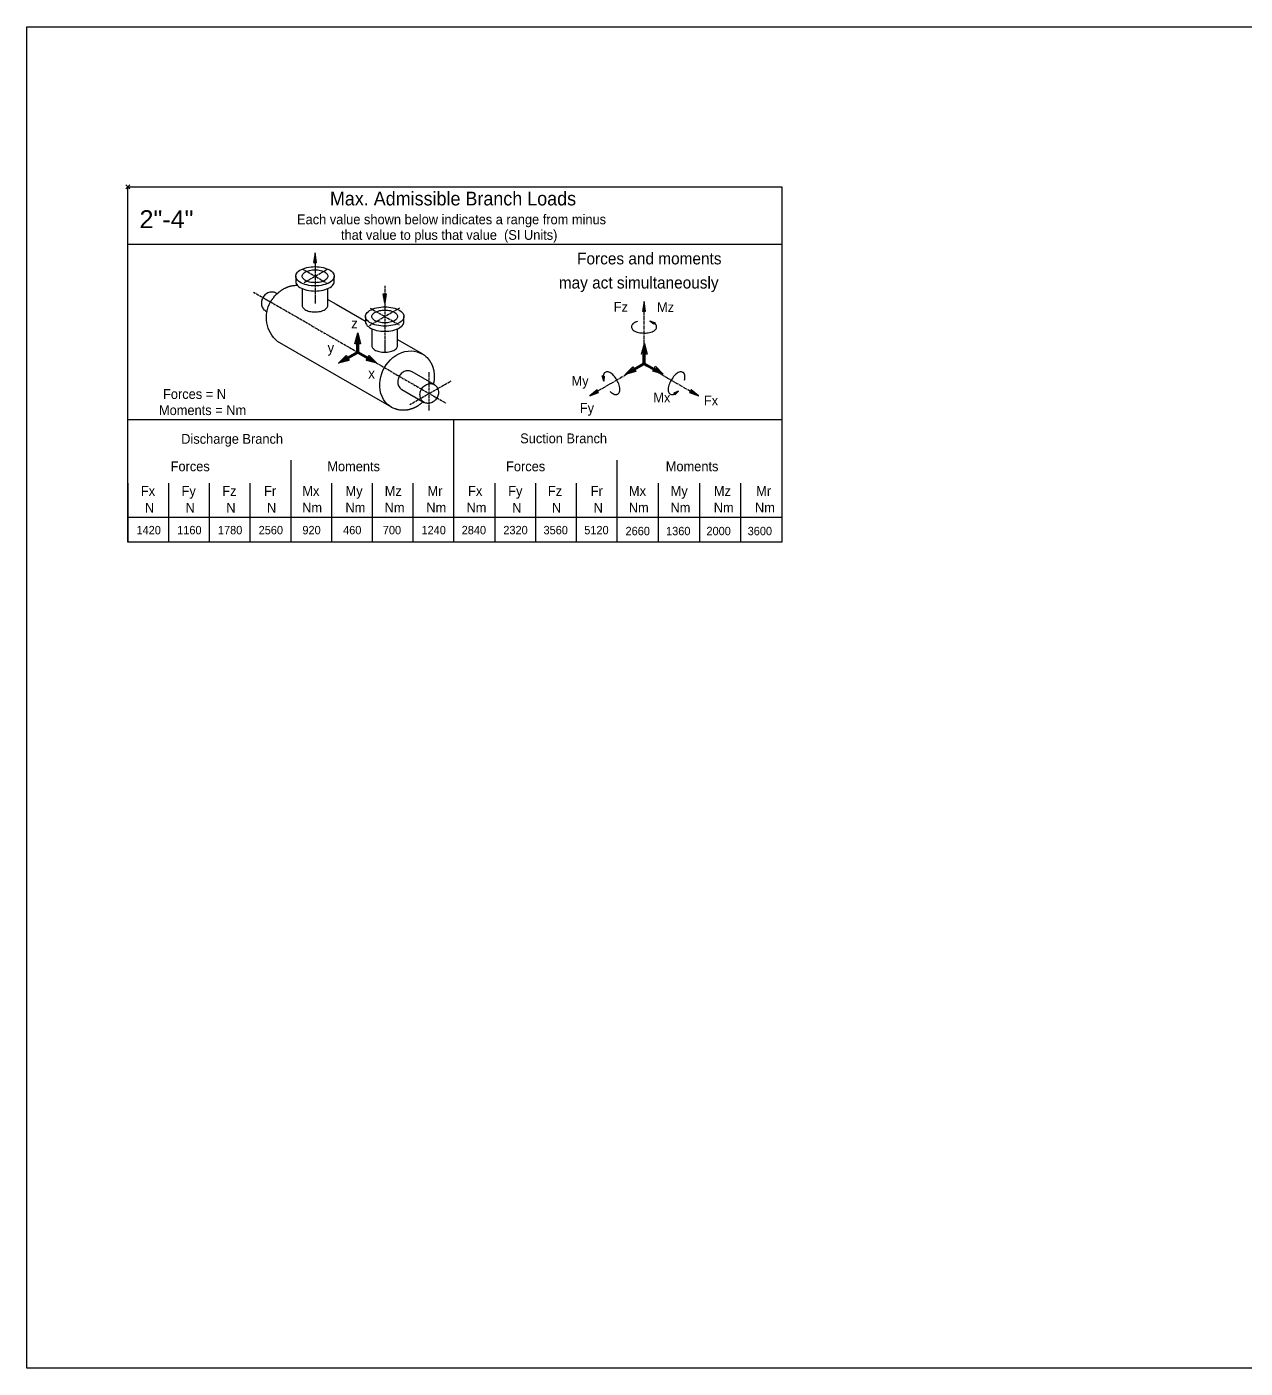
# Model space of a CAD drawing. Header units: millimetres. Extents: x 1235 to 3468, y -658 to 307.
# Drawn here: x 2406.2 to 2678.3, y 7.5 to 307.1 of the extents above; entities that cross this region are included whole.
import ezdxf
from ezdxf.enums import TextEntityAlignment as Align

# ---------------------------------------------------------------- set-up
doc = ezdxf.new("R2010")
doc.units = ezdxf.units.MM
for name, pattern in [('CENTRE', [1.125, 0.75, -0.125, 0.125, -0.125]), ('L0', [0]), ('LFUN', [0]), ('LPRM', [0]), ('SOLID_MEDIUM', [0]), ('SOLID_THICK', [0]), ('SOLID_THIN', [0])]:
    doc.linetypes.add(name, pattern=pattern)
doc.layers.get('0').update_dxf_attribs({"color": 255, "lineweight": 30})
for name, color, linetype in [('11', 3, 'Continuous'), ('24', 7, 'Continuous'), ('5', 7, 'Continuous'), ('TEXT', 7, 'Continuous')]:
    doc.layers.add(name, color=color, linetype=linetype)
doc.layers.add('AM_0', color=7, linetype='Continuous', lineweight=30)
doc.layers.add('AM_5', color=90, linetype='Continuous', lineweight=20)
doc.styles.add('PLAIN_MEDIUM', font='medtext', dxfattribs={"width": 0.975})
doc.styles.add('PLAIN_SMALL', font='medtext', dxfattribs={"width": 0.975})
doc.styles.add('Sulzer', font='arial.ttf', dxfattribs={"height": 4})

# ---------------------------------------------------------------- blocks, each defined once
blk = doc.blocks.new('MEDCLUMP_SET_1462_')
at = {"layer": 'TEXT', "color": 7, "style": 'PLAIN_SMALL', "width": 0.975333}
for s, p in [('Each value shown below indicates a range from minus', (130.51, 130.22)), ('that value to plus that value  (SI Units)', (129.63, 124.44))]:
    blk.add_text(s, height=3.6562, dxfattribs=at).set_placement(p, align=Align.MIDDLE_CENTER)
blk = doc.blocks.new('MEDPRIM_LAY24_DTM_')
at = {"layer": '24', "color": 7, "linetype": 'L0'}
for points in [[(-1.5, -1.5), (1.5, 1.5)], [(-1.5, 1.5), (1.5, -1.5)]]:
    blk.add_lwpolyline(points, dxfattribs=at)
blk = doc.blocks.new('MEDCLUMP_CRH_1611_')
at = {"layer": '5', "color": 7, "linetype": 'SOLID_THICK'}
blk.add_line((214.81, 66.23), (214.9, 66.18), dxfattribs=at)
blk = doc.blocks.new('MEDCLUMP_CRH_1618_')
at = {"layer": '5', "color": 7, "linetype": 'SOLID_THICK'}
for p, q in [((213.91, 65.13), (213.44, 65.4)), ((213.75, 65.77), (214.24, 65.48)), ((214.57, 65.83), (214.28, 66)), ((214.81, 66.23), (214.9, 66.18))]:
    blk.add_line(p, q, dxfattribs=at)
blk = doc.blocks.new('MEDCLUMP_CRH_1625_')
at = {"layer": '5', "color": 7, "linetype": 'SOLID_THICK'}
for p, q in [((186.7, 71.62), (187.17, 71.89)), ((187.33, 71.45), (186.84, 71.16)), ((186.97, 70.7), (187.27, 70.87)), ((187.2, 70.29), (187.11, 70.24))]:
    blk.add_line(p, q, dxfattribs=at)
blk = doc.blocks.new('MEDFUNV_6')
at = {"color": 0, "linetype": 'LFUN'}
for points in [[(3.5, 0.58), (0, 0), (3.5, -0.58), (3.5, 0.58)], [(3.5, 0.49), (0.58, 0), (3.5, -0.49)], [(3.5, 0.39), (1.17, 0), (3.5, -0.39)], [(3.5, 0.29), (1.75, 0), (3.5, -0.29)], [(3.5, 0.19), (2.33, 0), (3.5, -0.19)], [(3.5, 0.1), (2.92, 0), (3.5, -0.1)]]:
    blk.add_lwpolyline(points, dxfattribs=at)
blk = doc.blocks.new('MEDCLUMP_CRH_1645_')
at = {"layer": '5', "color": 7, "linetype": 'SOLID_THICK'}
for p, q in [((204.52, 92.17), (204.52, 92.28)), ((204.99, 92.16), (204.99, 91.83)), ((205.46, 91.48), (205.46, 92.05)), ((205.92, 91.94), (205.92, 91.4))]:
    blk.add_line(p, q, dxfattribs=at)
blk = doc.blocks.new('MEDFUNV_7')
at = {"color": 0, "linetype": 'LFUN'}
for points in [[(-3.5, 0.58), (0, 0), (-3.5, -0.58), (-3.5, 0.58)], [(-3.5, 0.49), (-0.58, 0), (-3.5, -0.49)], [(-3.5, 0.39), (-1.17, 0), (-3.5, -0.39)], [(-3.5, 0.29), (-1.75, 0), (-3.5, -0.29)], [(-3.5, 0.19), (-2.33, 0), (-3.5, -0.19)], [(-3.5, 0.1), (-2.92, 0), (-3.5, -0.1)]]:
    blk.add_lwpolyline(points, dxfattribs=at)
blk = doc.blocks.new('MEDFUNV_32')
at = {"color": 0, "linetype": 'LFUN'}
for points in [[(0, 0.58), (-3.5, 0), (0, -0.58), (0, 0.58)], [(0, 0.49), (-2.92, 0), (0, -0.49)], [(0, 0.39), (-2.33, 0), (0, -0.39)], [(0, 0.29), (-1.75, 0), (0, -0.29)], [(0, 0.19), (-1.17, 0), (0, -0.19)], [(0, 0.1), (-0.58, 0), (0, -0.1)]]:
    blk.add_lwpolyline(points, dxfattribs=at)
blk = doc.blocks.new('MEDCLUMP_SET_1679_')
at = {"layer": '11', "color": 172, "linetype": 'CENTRE'}
for p, q in [((74.96, 111.78), (84.05, 106.53)), ((75.64, 106.71), (84.28, 111.7)), ((56.8, 103.15), (128.37, 61.84)), ((99.91, 90.76), (111.26, 97.31)), ((100.26, 97.17), (111.05, 90.95)), ((114.99, 61.25), (130.37, 70.13)), ((122.19, 59.08), (122.19, 73.31))]:
    blk.add_line(p, q, dxfattribs=at)
at = {"layer": '11', "color": 7, "linetype": 'SOLID_THICK'}
for p, q in [((95.56, 87.94), (95.56, 83.93)), ((88.39, 76.64), (91.87, 78.65)), ((102.73, 76.64), (99.25, 78.65))]:
    blk.add_line(p, q, dxfattribs=at)
at = {"layer": '11', "color": 92, "linetype": 'SOLID_MEDIUM'}
blk.add_line((108.16, 60.27), (65.68, 84.78), dxfattribs=at)
for points in [[(72.52, 109.05), (72.56, 109.42), (72.68, 109.8), (72.89, 110.18), (73.19, 110.55), (73.58, 110.92), (74.06, 111.27), (74.62, 111.58), (75.25, 111.86), (75.94, 112.1), (76.67, 112.3), (77.43, 112.45), (78.19, 112.55), (78.95, 112.61), (79.69, 112.63), (80.43, 112.61), (81.18, 112.55), (81.95, 112.45), (82.7, 112.3), (83.43, 112.1), (84.12, 111.86), (84.76, 111.58), (85.32, 111.27), (85.8, 110.92), (86.19, 110.55), (86.49, 110.18), (86.7, 109.8), (86.82, 109.42), (86.85, 109.05), (86.82, 108.68), (86.7, 108.3), (86.49, 107.92), (86.19, 107.54), (85.8, 107.18), (85.32, 106.83), (84.76, 106.51), (84.12, 106.23), (83.43, 105.99), (82.7, 105.8), (81.95, 105.65), (81.18, 105.54), (80.43, 105.48), (79.69, 105.46), (78.95, 105.48), (78.19, 105.54), (77.43, 105.65), (76.67, 105.8), (75.94, 106), (75.25, 106.24), (74.62, 106.52), (74.06, 106.84), (73.58, 107.19), (73.19, 107.56), (72.89, 107.94), (72.68, 108.32), (72.56, 108.71), (72.52, 109.08)], [(74.91, 109.05), (74.94, 109.29), (75.02, 109.55), (75.15, 109.8), (75.35, 110.05), (75.61, 110.3), (75.93, 110.53), (76.31, 110.74), (76.73, 110.92), (77.19, 111.08), (77.68, 111.22), (78.18, 111.32), (78.69, 111.38), (79.2, 111.42), (79.69, 111.44), (80.18, 111.42), (80.68, 111.38), (81.19, 111.32), (81.7, 111.22), (82.18, 111.08), (82.64, 110.92), (83.07, 110.74), (83.44, 110.53), (83.76, 110.3), (84.02, 110.05), (84.22, 109.8), (84.36, 109.55), (84.44, 109.29), (84.47, 109.05), (84.44, 108.8), (84.36, 108.55), (84.22, 108.3), (84.02, 108.04), (83.76, 107.8), (83.44, 107.57), (83.07, 107.36), (82.64, 107.17), (82.18, 107.01), (81.7, 106.88), (81.19, 106.78), (80.68, 106.71), (80.18, 106.67), (79.69, 106.66), (79.2, 106.67), (78.69, 106.71), (78.18, 106.78), (77.68, 106.88), (77.19, 107.01), (76.73, 107.18), (76.31, 107.36), (75.93, 107.58), (75.61, 107.81), (75.35, 108.05), (75.15, 108.31), (75.01, 108.57), (74.94, 108.82), (74.91, 109.07)], [(72.52, 109.05), (72.52, 107.14), (72.56, 106.77), (72.68, 106.39), (72.89, 106.01), (73.18, 105.63), (73.58, 105.26), (74.06, 104.92), (74.62, 104.6), (75.25, 104.32), (75.94, 104.08), (76.67, 103.89), (77.43, 103.74), (78.19, 103.63), (78.95, 103.57), (79.69, 103.55), (80.42, 103.57), (81.18, 103.63), (81.95, 103.74), (82.7, 103.89), (83.43, 104.08), (84.12, 104.32), (84.75, 104.6), (85.32, 104.92), (85.8, 105.26), (86.19, 105.63), (86.49, 106.01), (86.7, 106.39), (86.82, 106.77), (86.85, 107.14), (86.85, 109.05)], [(65.53, 102.53), (65.06, 102.79), (64.76, 102.95), (64.42, 103.07), (64.06, 103.15), (63.68, 103.18), (63.28, 103.17), (62.88, 103.11), (62.47, 103), (62.08, 102.84), (61.7, 102.63), (61.35, 102.38), (61.03, 102.1), (60.74, 101.8), (60.49, 101.48), (60.28, 101.15), (60.1, 100.8), (59.94, 100.42), (59.82, 100.02), (59.74, 99.6), (59.7, 99.17), (59.71, 98.74), (59.77, 98.32), (59.87, 97.91), (60.01, 97.53), (60.2, 97.18), (60.42, 96.87), (60.67, 96.6), (60.94, 96.37), (61.23, 96.18), (61.82, 95.84)], [(74.91, 104.47), (74.91, 98.1), (74.93, 97.86), (75.01, 97.61), (75.14, 97.36), (75.34, 97.11), (75.59, 96.87), (75.91, 96.65), (76.28, 96.44), (76.7, 96.26), (77.16, 96.1), (77.64, 95.97), (78.14, 95.87), (78.65, 95.8), (79.15, 95.76), (79.65, 95.75), (80.14, 95.76), (80.64, 95.8), (81.15, 95.87), (81.66, 95.97), (82.15, 96.1), (82.61, 96.26), (83.04, 96.45), (83.42, 96.66), (83.74, 96.89), (84, 97.13), (84.21, 97.38), (84.35, 97.64), (84.44, 97.89), (84.47, 98.14), (84.47, 104.47)], [(84.47, 100.42), (87.49, 98.68), (96.4, 93.53), (98.47, 92.34)], [(98.47, 94.07), (98.51, 94.44), (98.63, 94.82), (98.84, 95.2), (99.14, 95.58), (99.53, 95.94), (100.01, 96.29), (100.57, 96.6), (101.2, 96.89), (101.89, 97.13), (102.62, 97.32), (103.38, 97.47), (104.14, 97.58), (104.9, 97.63), (105.64, 97.65), (106.38, 97.63), (107.13, 97.58), (107.9, 97.47), (108.65, 97.32), (109.38, 97.13), (110.07, 96.89), (110.71, 96.6), (111.27, 96.29), (111.75, 95.94), (112.14, 95.58), (112.44, 95.2), (112.65, 94.82), (112.77, 94.44), (112.8, 94.07), (112.77, 93.7), (112.65, 93.32), (112.44, 92.94), (112.14, 92.56), (111.75, 92.2), (111.27, 91.85), (110.71, 91.54), (110.07, 91.26), (109.38, 91.02), (108.65, 90.82), (107.9, 90.67), (107.13, 90.57), (106.38, 90.51), (105.64, 90.49), (104.9, 90.51), (104.14, 90.57), (103.38, 90.67), (102.62, 90.82), (101.89, 91.02), (101.2, 91.26), (100.57, 91.55), (100.01, 91.86), (99.53, 92.21), (99.14, 92.58), (98.84, 92.96), (98.63, 93.35), (98.51, 93.73), (98.47, 94.1)], [(100.86, 94.07), (100.89, 94.32), (100.97, 94.57), (101.1, 94.82), (101.3, 95.08), (101.56, 95.32), (101.88, 95.55), (102.26, 95.76), (102.68, 95.95), (103.14, 96.11), (103.63, 96.24), (104.13, 96.34), (104.64, 96.41), (105.15, 96.45), (105.64, 96.46), (106.13, 96.45), (106.63, 96.41), (107.14, 96.34), (107.65, 96.24), (108.13, 96.11), (108.59, 95.95), (109.02, 95.76), (109.39, 95.55), (109.71, 95.32), (109.97, 95.08), (110.17, 94.82), (110.31, 94.57), (110.39, 94.32), (110.42, 94.07), (110.39, 93.82), (110.31, 93.57), (110.17, 93.32), (109.97, 93.07), (109.71, 92.82), (109.39, 92.59), (109.02, 92.38), (108.59, 92.19), (108.13, 92.03), (107.65, 91.9), (107.14, 91.8), (106.63, 91.73), (106.13, 91.69), (105.64, 91.68), (105.15, 91.69), (104.64, 91.73), (104.13, 91.8), (103.63, 91.91), (103.14, 92.04), (102.68, 92.2), (102.26, 92.39), (101.88, 92.6), (101.56, 92.83), (101.3, 93.08), (101.1, 93.33), (100.96, 93.59), (100.89, 93.84), (100.86, 94.09)], [(98.47, 94.07), (98.47, 92.16), (98.51, 91.79), (98.63, 91.41), (98.84, 91.03), (99.13, 90.65), (99.53, 90.29), (100.01, 89.94), (100.57, 89.63), (101.2, 89.34), (101.89, 89.1), (102.62, 88.91), (103.38, 88.76), (104.14, 88.66), (104.9, 88.6), (105.64, 88.58), (106.37, 88.6), (107.13, 88.66), (107.9, 88.76), (108.65, 88.91), (109.38, 89.1), (110.07, 89.34), (110.7, 89.63), (111.27, 89.94), (111.75, 90.29), (112.14, 90.65), (112.44, 91.03), (112.65, 91.41), (112.77, 91.79), (112.8, 92.16), (112.8, 94.07)], [(110.42, 94.07), (110.39, 93.82), (110.31, 93.57), (110.17, 93.32), (109.97, 93.07), (109.71, 92.82), (109.39, 92.59), (109.02, 92.38), (108.59, 92.19), (108.13, 92.03), (107.65, 91.9), (107.14, 91.8), (106.63, 91.73), (106.13, 91.69), (105.64, 91.68), (105.15, 91.69), (104.64, 91.73), (104.13, 91.8), (103.63, 91.9), (103.14, 92.03), (102.68, 92.19), (102.26, 92.38), (101.88, 92.59), (101.56, 92.82), (101.3, 93.07), (101.1, 93.32), (100.96, 93.57), (100.89, 93.82), (100.86, 94.07)], [(100.86, 89.49), (100.86, 83.13), (100.88, 82.88), (100.96, 82.64), (101.09, 82.38), (101.29, 82.14), (101.54, 81.9), (101.86, 81.67), (102.23, 81.46), (102.65, 81.28), (103.11, 81.12), (103.59, 80.99), (104.09, 80.89), (104.6, 80.83), (105.11, 80.79), (105.6, 80.77), (106.09, 80.79), (106.59, 80.83), (107.1, 80.9), (107.61, 81), (108.1, 81.13), (108.56, 81.29), (108.99, 81.47), (109.37, 81.68), (109.69, 81.91), (109.96, 82.16), (110.16, 82.41), (110.3, 82.66), (110.39, 82.91), (110.42, 83.16), (110.42, 89.49)], [(110.39, 85.46), (119.65, 80.11)], [(108.2, 60.24), (107.36, 60.79), (106.57, 61.47), (105.84, 62.28), (105.19, 63.21), (104.65, 64.24), (104.22, 65.38), (103.93, 66.59), (103.77, 67.84), (103.76, 69.12), (103.89, 70.4), (104.14, 71.65), (104.51, 72.85), (104.97, 73.98), (105.52, 75.03), (106.15, 76.02), (106.89, 76.99), (107.74, 77.9), (108.69, 78.75), (109.72, 79.5), (110.83, 80.13), (111.98, 80.62), (113.16, 80.98), (114.34, 81.18), (115.5, 81.23), (116.6, 81.13), (117.65, 80.9), (118.61, 80.56), (119.49, 80.11)], [(124.08, 68.73), (115.84, 73.48), (115.53, 73.64), (115.2, 73.76), (114.84, 73.84), (114.45, 73.87), (114.06, 73.86), (113.65, 73.8), (113.25, 73.69), (112.85, 73.53), (112.48, 73.32), (112.13, 73.07), (111.8, 72.79), (111.52, 72.49), (111.27, 72.17), (111.06, 71.84), (110.87, 71.49), (110.72, 71.11), (110.6, 70.71), (110.52, 70.29), (110.48, 69.86), (110.49, 69.43), (110.54, 69.01), (110.64, 68.6), (110.79, 68.22), (110.98, 67.87), (111.2, 67.56), (111.45, 67.29), (111.72, 67.06), (112, 66.87), (120.25, 62.11)], [(120.28, 62.09), (119.99, 62.28), (119.72, 62.51), (119.47, 62.78), (119.25, 63.1), (119.07, 63.44), (118.92, 63.83), (118.82, 64.23), (118.76, 64.65), (118.75, 65.08), (118.79, 65.51), (118.87, 65.93), (118.99, 66.33), (119.15, 66.71), (119.33, 67.06), (119.54, 67.39), (119.79, 67.71), (120.08, 68.01), (120.4, 68.29), (120.75, 68.54), (121.12, 68.75), (121.51, 68.91), (121.91, 69.03), (122.32, 69.09), (122.71, 69.11), (123.09, 69.07), (123.45, 68.99), (123.78, 68.88), (124.08, 68.72), (124.37, 68.54), (124.64, 68.3), (124.89, 68.03), (125.12, 67.72), (125.31, 67.37), (125.46, 66.98), (125.56, 66.58), (125.62, 66.15), (125.63, 65.72), (125.59, 65.3), (125.51, 64.88), (125.39, 64.48), (125.24, 64.1), (125.05, 63.75), (124.84, 63.42), (124.59, 63.1), (124.31, 62.79), (123.98, 62.51), (123.63, 62.27), (123.25, 62.06), (122.86, 61.9), (122.45, 61.79), (122.04, 61.73), (121.64, 61.71), (121.26, 61.75), (120.9, 61.83), (120.56, 61.96), (120.25, 62.11)], [(120.28, 62.09), (119.99, 62.28), (119.72, 62.51), (119.47, 62.78), (119.25, 63.1), (119.07, 63.45), (118.92, 63.83), (118.82, 64.23), (118.76, 64.65), (118.75, 65.08), (118.79, 65.51), (118.87, 65.93), (119, 66.33), (119.15, 66.71), (119.33, 67.06), (119.54, 67.39), (119.79, 67.71), (120.08, 68.02), (120.4, 68.3), (120.75, 68.54), (121.13, 68.75), (121.52, 68.91), (121.93, 69.02), (122.33, 69.09), (122.73, 69.1), (123.11, 69.06), (123.47, 68.98), (123.81, 68.86), (124.12, 68.71)]]:
    blk.add_lwpolyline(points, dxfattribs=at)
at = {"layer": '11', "color": 172, "linetype": 'CENTRE', "flags": 128}
for points in [[(79.69, 113.78), (79.69, 114.22), (79.69, 98.89)], [(105.64, 105.53), (105.64, 99.03), (105.64, 81.04)]]:
    blk.add_lwpolyline(points, dxfattribs=at)
at = {"layer": '11', "color": 92, "linetype": 'SOLID_MEDIUM'}
for points in [[(65.68, 84.78, -0.355144), (63.14, 99.49), (63.21, 99.62), (63.29, 99.75), (63.37, 99.88), (63.45, 100.01), (63.53, 100.14), (63.62, 100.28), (63.71, 100.41), (63.8, 100.54), (63.9, 100.67), (63.99, 100.8), (64.09, 100.93), (64.19, 101.06), (64.3, 101.19), (64.4, 101.32, -0.040953), (65.92, 102.89), (66.04, 102.99), (66.16, 103.09), (66.29, 103.19), (66.41, 103.29), (66.54, 103.39), (66.67, 103.49), (66.8, 103.59), (66.93, 103.68), (67.07, 103.77), (67.2, 103.87), (67.34, 103.96), (67.48, 104.04), (67.62, 104.13), (67.76, 104.22), (67.92, 104.31), (68.07, 104.39), (68.23, 104.48), (68.39, 104.56), (68.55, 104.64), (68.72, 104.72), (68.88, 104.79), (69.05, 104.87), (69.22, 104.94), (69.39, 105.01), (69.57, 105.07), (69.74, 105.13), (69.92, 105.19), (70.09, 105.25), (70.25, 105.3), (70.41, 105.34), (70.57, 105.39), (70.72, 105.43), (70.89, 105.46), (71.05, 105.5), (71.21, 105.53), (71.37, 105.56), (71.54, 105.59), (71.7, 105.61), (71.87, 105.63), (72.03, 105.65), (72.2, 105.66), (72.37, 105.67), (72.43, 105.68), (72.49, 105.68), (72.56, 105.68), (72.62, 105.69), (72.68, 105.69), (72.75, 105.69), (72.81, 105.69), (72.88, 105.69), (72.94, 105.69), (73.01, 105.69), (73.07, 105.69), (73.14, 105.69), (73.21, 105.69), (73.27, 105.68)], [(119.65, 80.11, -0.0523), (121.06, 79.08, -0.027029), (121.71, 78.42), (121.8, 78.31), (121.89, 78.21), (121.97, 78.1), (122.06, 78), (122.14, 77.89), (122.22, 77.78), (122.3, 77.67), (122.38, 77.56), (122.45, 77.44), (122.53, 77.33), (122.6, 77.22), (122.67, 77.1), (122.74, 76.98), (122.81, 76.86), (122.85, 76.79), (122.89, 76.72), (122.92, 76.65), (122.96, 76.58), (123, 76.51), (123.03, 76.43), (123.07, 76.36), (123.1, 76.29), (123.14, 76.22), (123.17, 76.15), (123.2, 76.07), (123.23, 76), (123.26, 75.93), (123.29, 75.86), (123.32, 75.8), (123.34, 75.74), (123.37, 75.68), (123.39, 75.62), (123.41, 75.56), (123.43, 75.5), (123.45, 75.44), (123.48, 75.38), (123.5, 75.32), (123.52, 75.26), (123.54, 75.2), (123.56, 75.15), (123.57, 75.09), (123.59, 75.03), (123.63, 74.92), (123.66, 74.81), (123.69, 74.7), (123.72, 74.6), (123.75, 74.49), (123.77, 74.38), (123.8, 74.27), (123.82, 74.16), (123.85, 74.05), (123.87, 73.95), (123.89, 73.84), (123.91, 73.73), (123.93, 73.62), (123.94, 73.51), (123.97, 73.33), (123.99, 73.14), (124.02, 72.95), (124.03, 72.76), (124.05, 72.57), (124.06, 72.38), (124.07, 72.2), (124.07, 72.01), (124.08, 71.82), (124.08, 71.63), (124.07, 71.44), (124.07, 71.25), (124.06, 71.06), (124.04, 70.87, -0.025164), (123.88, 69.62), (123.87, 69.57), (123.86, 69.52), (123.85, 69.46), (123.84, 69.41), (123.83, 69.36), (123.82, 69.31), (123.81, 69.25), (123.8, 69.2), (123.79, 69.15), (123.78, 69.1), (123.77, 69.05), (123.76, 68.99), (123.74, 68.94), (123.73, 68.89)], [(119.94, 62.32, -0.018867), (119.24, 61.7, -0.024495), (118.25, 60.97), (118.17, 60.91), (118.09, 60.86), (118.02, 60.81), (117.94, 60.77), (117.86, 60.72), (117.78, 60.67), (117.7, 60.62), (117.62, 60.57), (117.54, 60.53), (117.45, 60.48), (117.37, 60.43), (117.29, 60.39), (117.2, 60.34), (117.12, 60.3), (117.04, 60.26), (116.96, 60.22), (116.88, 60.18), (116.8, 60.14), (116.72, 60.11), (116.64, 60.07), (116.56, 60.03), (116.48, 60), (116.4, 59.96), (116.32, 59.93), (116.24, 59.89), (116.15, 59.86), (116.07, 59.83), (115.98, 59.79), (115.93, 59.77), (115.88, 59.75), (115.83, 59.74), (115.78, 59.72), (115.72, 59.7), (115.67, 59.68), (115.62, 59.66), (115.56, 59.64), (115.51, 59.63), (115.45, 59.61), (115.4, 59.59), (115.34, 59.57), (115.29, 59.56), (115.23, 59.54), (115.16, 59.52), (115.09, 59.5), (115.01, 59.48), (114.94, 59.46), (114.86, 59.44), (114.79, 59.42), (114.71, 59.4), (114.64, 59.38), (114.56, 59.37), (114.49, 59.35), (114.41, 59.33), (114.33, 59.32), (114.26, 59.3), (114.18, 59.29), (114.06, 59.27), (113.95, 59.25), (113.83, 59.23), (113.71, 59.22), (113.6, 59.2), (113.48, 59.19), (113.36, 59.18), (113.24, 59.17), (113.12, 59.16), (113, 59.15), (112.88, 59.15), (112.76, 59.14), (112.64, 59.14), (112.52, 59.14, -0.049025), (110.89, 59.29), (110.81, 59.31), (110.72, 59.33), (110.63, 59.35), (110.53, 59.37), (110.44, 59.4), (110.34, 59.42), (110.24, 59.45), (110.14, 59.48), (110.03, 59.51), (109.92, 59.55), (109.81, 59.58), (109.7, 59.62), (109.59, 59.66), (109.47, 59.7, -0.028526), (108.2, 60.24)]]:
    blk.add_lwpolyline(points, format="xyb", dxfattribs=at)
at = {"layer": '11', "color": 7, "linetype": 'SOLID_THICK'}
for points in [[(95.56, 87.94), (96.64, 83.93), (94.48, 83.93)], [(95.56, 86.39), (96.11, 84.33), (95.01, 84.33)], [(95.56, 84.84), (95.59, 84.73), (95.53, 84.73)], [(88.39, 76.64), (91.33, 79.58), (92.41, 77.72)], [(89.74, 77.42), (91.25, 78.92), (91.8, 77.97)], [(91.08, 78.19), (91.16, 78.27), (91.19, 78.22)], [(102.73, 76.64), (98.71, 77.72), (99.79, 79.58)], [(101.38, 77.42), (99.32, 77.97), (99.87, 78.92)], [(100.04, 78.19), (99.93, 78.22), (99.96, 78.27)]]:
    blk.add_lwpolyline(points, close=True, dxfattribs=at)
blk.add_lwpolyline([(91.73, 78.9), (95.27, 80.94), (95.27, 83.93, -0.414214), (95.56, 84.22, -0.414214), (95.85, 83.93), (95.85, 80.94), (99.39, 78.9)], format="xyb", dxfattribs=at)
for points in [[(91.87, 78.65), (95.56, 80.78), (95.56, 83.93), (95.56, 80.78), (99.25, 78.65)], [(92.01, 78.4), (95.56, 80.45), (99.11, 78.4)]]:
    blk.add_lwpolyline(points, dxfattribs=at)
at = {"layer": '11', "color": 172, "linetype": 'CENTRE', "rotation": 270}
for name, p in [('MEDFUNV_32', (79.69, 114.22)), ('MEDFUNV_7', (105.64, 99.03))]:
    blk.add_blockref(name, p, dxfattribs=at)
at = {"layer": 'TEXT', "color": 7, "style": 'PLAIN_SMALL', "width": 0.975333}
for s, p in [('z', (94.36, 91.49)), ('x', (100.74, 72.84))]:
    blk.add_text(s, height=3.74, dxfattribs=at).set_placement(p, align=Align.MIDDLE_CENTER)
blk.add_text('y', height=3.74, dxfattribs=at).set_placement((85.57, 79.49), align=Align.BOTTOM_CENTER)

msp = doc.modelspace()

# ---------------------------------------------------------------- linework, layer by layer
at = {"layer": '11', "color": 92, "linetype": 'SOLID_MEDIUM'}
for p, q in [((2428.719, 258.593), (2574.789, 258.593)), ((2574.789, 219.326), (2428.719, 219.326)), ((2501.47, 219.326), (2501.47, 191.983)), ((2465.094, 210.366), (2465.094, 191.983)), ((2537.961, 210.366), (2537.961, 191.983)), ((2428.719, 205.16), (2428.719, 191.983)), ((2437.813, 205.16), (2437.813, 191.983)), ((2446.906, 205.16), (2446.906, 191.983)), ((2456, 205.16), (2456, 191.983)), ((2456, 205.16), (2456, 191.983)), ((2465.094, 205.16), (2465.094, 191.983)), ((2474.188, 205.16), (2474.188, 191.983)), ((2483.282, 205.16), (2483.282, 191.983)), ((2483.282, 205.16), (2483.282, 191.983)), ((2492.376, 205.16), (2492.376, 191.983)), ((2510.677, 205.16), (2510.677, 191.983)), ((2510.677, 205.16), (2510.677, 191.983)), ((2519.772, 205.16), (2519.772, 191.983)), ((2528.866, 205.16), (2528.866, 191.983)), ((2537.961, 205.16), (2537.961, 191.983)), ((2547.168, 205.16), (2547.168, 191.983)), ((2556.375, 205.16), (2556.375, 191.983)), ((2565.582, 205.16), (2565.582, 191.983)), ((2428.719, 197.59), (2574.789, 197.59))]:
    msp.add_line(p, q, dxfattribs=at)
at = {"layer": '11', "color": 172, "linetype": 'CENTRE'}
for q in [(2544.025, 245.74), (2531.885, 224.713), (2556.165, 224.713)]:
    msp.add_line((2544.025, 231.722), q, dxfattribs=at)
at = {"layer": '11', "color": 7, "linetype": 'SOLID_THICK'}
for p, q in [((2544.11, 236.389), (2544.11, 234.034)), ((2548.322, 229.578), (2546.283, 230.756)), ((2539.82, 229.488), (2541.859, 230.665))]:
    msp.add_line(p, q, dxfattribs=at)
at = {"layer": '11', "color": 92, "linetype": 'SOLID_MEDIUM'}
msp.add_lwpolyline([(2428.719, 191.983), (2428.719, 271.397), (2574.789, 271.397), (2574.789, 191.983)], close=True, dxfattribs=at)
at = {"layer": '11', "color": 172, "linetype": 'SOLID_THIN'}
for points in [[(2542.577, 241.333, 0.0459126), (2542.109, 241.156), (2542.067, 241.135), (2542.026, 241.114), (2541.985, 241.092), (2541.945, 241.069), (2541.905, 241.046), (2541.866, 241.023), (2541.828, 240.998), (2541.79, 240.973), (2541.752, 240.948), (2541.716, 240.922), (2541.679, 240.896), (2541.644, 240.869), (2541.609, 240.841), (2541.574, 240.813), (2541.556, 240.798), (2541.538, 240.782), (2541.52, 240.765), (2541.503, 240.747), (2541.485, 240.729), (2541.468, 240.709), (2541.451, 240.69), (2541.434, 240.669), (2541.417, 240.648), (2541.401, 240.626), (2541.385, 240.603), (2541.369, 240.58), (2541.353, 240.556), (2541.337, 240.532, 0.0685604), (2541.252, 240.338, 0.0701963), (2541.223, 240.133), (2541.235, 239.975), (2541.279, 239.818), (2541.355, 239.664), (2541.466, 239.516), (2541.61, 239.375), (2541.787, 239.244), (2541.995, 239.126), (2542.232, 239.021), (2542.493, 238.932), (2542.775, 238.859), (2543.073, 238.802), (2543.382, 238.762), (2543.698, 238.739), (2544.015, 238.731), (2544.336, 238.737), (2544.656, 238.759), (2544.969, 238.798), (2545.271, 238.854), (2545.558, 238.926), (2545.823, 239.016), (2546.062, 239.121), (2546.273, 239.24), (2546.451, 239.371), (2546.595, 239.513), (2546.704, 239.663), (2546.779, 239.817), (2546.82, 239.975), (2546.829, 240.133, 0.0877301), (2546.764, 240.432), (2546.754, 240.456), (2546.743, 240.479), (2546.731, 240.503), (2546.718, 240.526), (2546.705, 240.549), (2546.691, 240.572), (2546.675, 240.594), (2546.659, 240.617), (2546.643, 240.639), (2546.625, 240.66), (2546.607, 240.682), (2546.588, 240.702), (2546.569, 240.723), (2546.549, 240.743), (2546.524, 240.767), (2546.499, 240.79), (2546.474, 240.813), (2546.449, 240.835), (2546.423, 240.856), (2546.398, 240.877), (2546.373, 240.897), (2546.348, 240.917), (2546.322, 240.936), (2546.297, 240.954), (2546.271, 240.971), (2546.246, 240.988), (2546.22, 241.005), (2546.195, 241.02), (2546.176, 241.031), (2546.158, 241.042), (2546.14, 241.053), (2546.122, 241.063), (2546.105, 241.073), (2546.087, 241.082), (2546.07, 241.091), (2546.054, 241.1), (2546.037, 241.109), (2546.021, 241.117), (2546.004, 241.126), (2545.989, 241.133), (2545.973, 241.141), (2545.957, 241.148, 0.0272301), (2545.582, 241.298, 0.019638), (2545.303, 241.38)], [(2536.426, 225.662, 0.045839), (2536.813, 225.345), (2536.852, 225.319), (2536.891, 225.294), (2536.93, 225.27), (2536.97, 225.247), (2537.009, 225.224), (2537.05, 225.202), (2537.09, 225.181), (2537.13, 225.16), (2537.171, 225.14), (2537.212, 225.121), (2537.253, 225.103), (2537.294, 225.086), (2537.335, 225.069), (2537.377, 225.054), (2537.399, 225.046), (2537.422, 225.038), (2537.446, 225.031), (2537.47, 225.025), (2537.495, 225.02), (2537.52, 225.014), (2537.546, 225.01), (2537.572, 225.006), (2537.599, 225.003), (2537.626, 225), (2537.654, 224.998), (2537.682, 224.997), (2537.71, 224.996), (2537.739, 224.995, 0.0822143), (2537.95, 225.012, 0.0672001), (2538.143, 225.088), (2538.273, 225.178), (2538.387, 225.295), (2538.482, 225.438), (2538.555, 225.608), (2538.605, 225.803), (2538.63, 226.022), (2538.628, 226.261), (2538.6, 226.519), (2538.547, 226.79), (2538.469, 227.071), (2538.369, 227.357), (2538.249, 227.645), (2538.112, 227.93), (2537.96, 228.209), (2537.794, 228.483), (2537.615, 228.749), (2537.425, 229.001), (2537.225, 229.235), (2537.019, 229.447), (2536.809, 229.632), (2536.599, 229.787), (2536.39, 229.909), (2536.187, 229.998), (2535.992, 230.052), (2535.808, 230.072), (2535.637, 230.059), (2535.48, 230.015), (2535.339, 229.944, 0.0878389), (2535.112, 229.738), (2535.097, 229.718), (2535.082, 229.696), (2535.068, 229.674), (2535.054, 229.652), (2535.041, 229.629), (2535.028, 229.605), (2535.016, 229.581), (2535.005, 229.556), (2534.994, 229.53), (2534.984, 229.504), (2534.975, 229.478), (2534.966, 229.451), (2534.958, 229.424), (2534.95, 229.397), (2534.942, 229.363), (2534.935, 229.33), (2534.928, 229.297), (2534.921, 229.264), (2534.915, 229.231), (2534.91, 229.199), (2534.906, 229.167), (2534.902, 229.135), (2534.898, 229.104), (2534.896, 229.073), (2534.893, 229.042), (2534.892, 229.012), (2534.891, 228.981), (2534.891, 228.952), (2534.89, 228.93), (2534.889, 228.909), (2534.888, 228.888), (2534.888, 228.867), (2534.887, 228.847), (2534.887, 228.828), (2534.886, 228.808), (2534.886, 228.789), (2534.885, 228.77), (2534.885, 228.752), (2534.885, 228.734), (2534.885, 228.716), (2534.885, 228.699), (2534.885, 228.682), (2534.889, 228.653), (2534.893, 228.624), (2534.897, 228.596), (2534.902, 228.567), (2534.907, 228.538), (2534.911, 228.509), (2534.916, 228.481), (2534.921, 228.452), (2534.926, 228.424), (2534.931, 228.395), (2534.937, 228.367), (2534.942, 228.338), (2534.947, 228.31), (2534.953, 228.281, 0.0197529), (2535.021, 227.999)], [(2553.073, 228.17), (2553.081, 228.205), (2553.089, 228.24), (2553.097, 228.275), (2553.104, 228.31), (2553.11, 228.345), (2553.115, 228.38), (2553.12, 228.416), (2553.124, 228.451), (2553.128, 228.486), (2553.131, 228.522), (2553.133, 228.558), (2553.135, 228.593), (2553.135, 228.629), (2553.136, 228.664), (2553.141, 228.711), (2553.145, 228.757), (2553.149, 228.803), (2553.151, 228.849), (2553.153, 228.895), (2553.153, 228.941), (2553.153, 228.986), (2553.152, 229.031), (2553.149, 229.076), (2553.146, 229.121), (2553.142, 229.166), (2553.137, 229.21), (2553.131, 229.254), (2553.124, 229.298), (2553.12, 229.321), (2553.115, 229.345), (2553.109, 229.369), (2553.102, 229.393), (2553.095, 229.418), (2553.087, 229.442), (2553.078, 229.467), (2553.069, 229.492), (2553.059, 229.517), (2553.048, 229.542), (2553.037, 229.568), (2553.025, 229.593), (2553.012, 229.619), (2552.998, 229.644, 0.0679756), (2552.874, 229.815, 0.0669494), (2552.711, 229.944), (2552.568, 230.012), (2552.41, 230.052), (2552.239, 230.063), (2552.055, 230.042), (2551.861, 229.987), (2551.659, 229.899), (2551.452, 229.778), (2551.243, 229.625), (2551.035, 229.444), (2550.831, 229.236), (2550.633, 229.006), (2550.444, 228.758), (2550.266, 228.496), (2550.1, 228.225), (2549.945, 227.944), (2549.804, 227.657), (2549.681, 227.366), (2549.578, 227.076), (2549.498, 226.792), (2549.443, 226.518), (2549.414, 226.258), (2549.412, 226.016), (2549.437, 225.796), (2549.488, 225.6), (2549.562, 225.431), (2549.659, 225.289), (2549.775, 225.175), (2549.907, 225.088, 0.0875956), (2550.199, 224.995), (2550.225, 224.992), (2550.251, 224.989), (2550.277, 224.988), (2550.303, 224.987), (2550.33, 224.987), (2550.357, 224.988), (2550.384, 224.99), (2550.411, 224.993), (2550.439, 224.996), (2550.466, 225), (2550.493, 225.005), (2550.521, 225.011), (2550.548, 225.018), (2550.576, 225.025), (2550.609, 225.035), (2550.642, 225.045), (2550.674, 225.055), (2550.705, 225.066), (2550.737, 225.077), (2550.767, 225.089), (2550.797, 225.101), (2550.827, 225.113), (2550.856, 225.125), (2550.884, 225.138), (2550.912, 225.151), (2550.94, 225.165), (2550.967, 225.179), (2550.993, 225.193), (2551.012, 225.204), (2551.03, 225.214), (2551.048, 225.225), (2551.066, 225.235), (2551.083, 225.245), (2551.1, 225.255), (2551.117, 225.266), (2551.133, 225.276), (2551.149, 225.286), (2551.164, 225.296), (2551.179, 225.305), (2551.194, 225.315), (2551.209, 225.325), (2551.223, 225.335, 0.0270688), (2551.54, 225.585, 0.0191945), (2551.75, 225.785)]]:
    msp.add_lwpolyline(points, format="xyb", dxfattribs=at)
for points in [[(2545.303, 241.38), (2546.493, 241.092), (2546.192, 240.724)], [(2535.021, 227.999), (2534.677, 229.174), (2535.145, 229.097)], [(2551.75, 225.785), (2550.906, 224.9), (2550.738, 225.344)]]:
    msp.add_lwpolyline(points, close=True, dxfattribs=at)
at = {"layer": '11', "color": 7, "linetype": 'SOLID_THICK'}
msp.add_lwpolyline([(2541.775, 230.811), (2543.857, 232.013), (2543.857, 233.766, -0.4142136), (2544.025, 233.934, -0.4142136), (2544.193, 233.766), (2544.193, 232.013), (2546.275, 230.811)], format="xyb", dxfattribs=at)
for points in [[(2541.859, 230.665), (2544.025, 231.916), (2544.025, 233.766), (2544.025, 231.916), (2546.191, 230.665)], [(2541.943, 230.52), (2544.025, 231.722), (2546.107, 230.52)]]:
    msp.add_lwpolyline(points, dxfattribs=at)
for points in [[(2544.11, 236.389), (2544.741, 234.034), (2543.479, 234.034)], [(2544.11, 235.479), (2544.434, 234.27), (2543.786, 234.27)], [(2544.11, 234.57), (2544.11, 234.505)], [(2539.82, 229.488), (2541.544, 231.212), (2542.175, 230.119)], [(2540.608, 229.943), (2541.493, 230.828), (2541.817, 230.267)], [(2548.322, 229.578), (2545.967, 230.209), (2546.598, 231.302)], [(2547.534, 230.033), (2546.325, 230.357), (2546.649, 230.919)], [(2541.396, 230.398), (2541.443, 230.445), (2541.443, 230.415)], [(2546.746, 230.488), (2546.682, 230.505), (2546.682, 230.535)]]:
    msp.add_lwpolyline(points, close=True, dxfattribs=at)
at = {"layer": 'AM_0'}
msp.add_lwpolyline([(2406.155, 307.127), (2869.312, 307.127), (2869.312, 7.51), (2406.155, 7.51)], close=True, dxfattribs=at)

# ---------------------------------------------------------------- block references
at = {"xscale": 0.6, "yscale": 0.6, "zscale": 0.6}
for name in ['MEDCLUMP_SET_1462_', 'MEDCLUMP_SET_1679_', 'MEDCLUMP_CRH_1645_', 'MEDCLUMP_CRH_1625_', 'MEDCLUMP_CRH_1618_', 'MEDCLUMP_CRH_1611_']:
    msp.add_blockref(name, (2422.719, 185.983), dxfattribs=at)
at = {"layer": '11', "color": 172, "linetype": 'CENTRE'}
for p, xscale, yscale, zscale, rotation in [((2544.025, 245.74), 0.6, 0.6, 0.6, 270), ((2531.885, 224.713), 0.6000000000000003, 0.6000000000000003, 0.6000000000000003, 29.99942489399999), ((2556.165, 224.713), 0.6, 0.6, 0.6, 150.000322532)]:
    msp.add_blockref('MEDFUNV_6', p, dxfattribs=dict(at, xscale=xscale, yscale=yscale, zscale=zscale, rotation=rotation))
at = {"layer": '24', "color": 7, "linetype": 'LPRM', "xscale": 0.3, "yscale": 0.3, "zscale": 0.6}
msp.add_blockref('MEDPRIM_LAY24_DTM_', (2428.719, 271.397), dxfattribs=at)

# ---------------------------------------------------------------- texts
at = {"layer": 'AM_5', "insert": (2431.332, 266.163), "char_height": 4, "attachment_point": 1, "style": 'Sulzer'}
msp.add_mtext_dynamic_manual_height_columns('2"-4"', width=21.97134, gutter_width=20, heights=[0], dxfattribs=at)
at = {"layer": 'TEXT', "color": 172, "style": 'PLAIN_MEDIUM', "width": 0.975238}
msp.add_text('Max. Admissible Branch Loads', height=3.07125, dxfattribs=at).set_placement((2501.347, 268.769), align=Align.MIDDLE_CENTER)
at = {"layer": 'TEXT', "color": 7, "style": 'PLAIN_SMALL', "width": 0.975333}
for s, height, p in [('Forces and moments', 2.6325, (2545.191, 255.377)), ('may act simultaneously', 2.6325, (2542.821, 249.988)), ('Fz', 2.1937, (2538.834, 244.573)), ('Mz', 2.1937, (2548.818, 244.512)), ('My', 2.1937, (2529.727, 228.054)), ('Forces = N', 2.1937, (2443.609, 225.107)), ('Mx', 2.1937, (2547.994, 224.311)), ('Fx', 2.1937, (2558.973, 223.65)), ('Moments = Nm', 2.19375, (2445.41, 221.504)), ('Fy', 2.1937, (2531.265, 222)), ('Discharge Branch', 2.19375, (2452.009, 215.093)), ('Suction Branch', 2.19375, (2526.051, 215.202)), ('Forces', 2.1937, (2442.645, 208.954)), ('Moments', 2.1937, (2479.152, 208.954)), ('Forces', 2.1937, (2517.569, 208.954)), ('Moments', 2.1937, (2554.75, 208.954)), ('Fx', 2.1937, (2433.218, 203.46)), ('Fy', 2.1937, (2442.311, 203.46)), ('Fz', 2.1937, (2451.405, 203.46)), ('Fr', 2.1937, (2460.499, 203.46)), ('Mx', 2.1937, (2469.593, 203.46)), ('My', 2.1937, (2479.251, 203.46)), ('Mz', 2.1937, (2488.008, 203.46)), ('Mr', 2.1937, (2497.327, 203.46)), ('Fx', 2.1937, (2506.306, 203.46)), ('Fy', 2.1937, (2515.267, 203.46)), ('Fz', 2.1937, (2524.136, 203.46)), ('Fr', 2.1937, (2533.455, 203.46)), ('Mx', 2.1937, (2542.549, 203.46)), ('My', 2.1937, (2551.868, 203.46)), ('Mz', 2.1937, (2561.525, 203.46)), ('Mr', 2.1937, (2570.732, 203.46)), ('N', 2.194, (2433.556, 199.703)), ('N', 2.194, (2442.65, 199.703)), ('N', 2.194, (2451.744, 199.703)), ('N', 2.194, (2460.838, 199.703)), ('Nm', 2.1937, (2469.88, 199.745)), ('Nm', 2.1937, (2479.538, 199.745)), ('Nm', 2.1937, (2488.294, 199.745)), ('Nm', 2.1937, (2497.613, 199.745)), ('Nm', 2.1937, (2506.593, 199.745)), ('N', 2.194, (2515.605, 199.703)), ('N', 2.194, (2524.474, 199.703)), ('N', 2.194, (2533.793, 199.703)), ('Nm', 2.1937, (2542.835, 199.745)), ('Nm', 2.1937, (2552.154, 199.745)), ('Nm', 2.1937, (2561.812, 199.745)), ('Nm', 2.1937, (2571.019, 199.745)), ('1420', 1.875, (2433.373, 194.708)), ('1160', 1.875, (2442.467, 194.708)), ('1780', 1.875, (2451.562, 194.708)), ('2560', 1.875, (2460.656, 194.708)), ('920', 1.875, (2469.749, 194.708)), ('460', 1.875, (2478.844, 194.708)), ('700', 1.875, (2487.713, 194.708)), ('1240', 1.875, (2497.032, 194.708)), ('2840', 1.875, (2506.012, 194.708)), ('2320', 1.875, (2515.31, 194.708)), ('3560', 1.875, (2524.291, 194.708)), ('5120', 1.875, (2533.385, 194.708)), ('2660', 1.875, (2542.604, 194.501)), ('1360', 1.875, (2551.66, 194.501)), ('2000', 1.875, (2560.679, 194.501)), ('3600', 1.875, (2569.886, 194.501))]:
    msp.add_text(s, height=height, dxfattribs=at).set_placement(p, align=Align.MIDDLE_CENTER)

doc.saveas('drawing.dxf')
